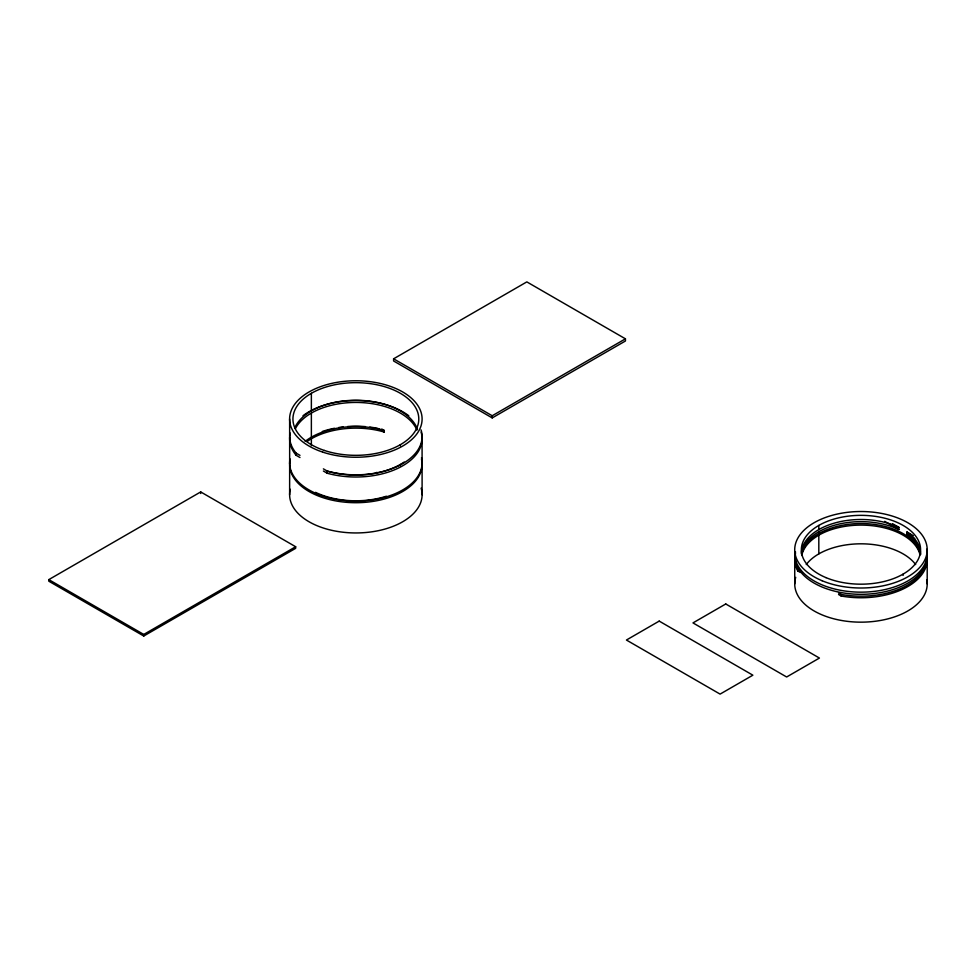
<?xml version="1.0" encoding="UTF-8"?>
<svg xmlns="http://www.w3.org/2000/svg" width="976" height="976" viewBox="0 0 976 976"><rect width="100%" height="100%" fill="white"/><g stroke="black" fill="none" stroke-linecap="round" stroke-linejoin="round"><path stroke-width="1.46" d="M289.628 494.71L289.652 465.503M289.652 463.929L289.652 437.626M794.732 583.916L794.745 558.65M393.596 358.814L526.833 281.893L625.445 338.831L625.445 340.99L492.209 417.911L393.596 360.974L393.596 358.814L492.209 415.752L625.445 338.831M48.8 579.622L200.702 491.928L295.667 546.743L295.667 548.317L143.753 636.023L48.8 581.196L48.8 579.622L143.753 634.449L295.667 546.743M892.467 523.648L898.92 527.369L898.92 529.541A59.609 34.416 0 0 0 838.384 524.222A59.609 34.416 0 0 0 801.674 552.526M920.502 554.392A59.609 34.416 0 0 0 906.936 534.165L906.936 531.993L913.39 535.726M884.707 521.33L898.92 529.541M906.936 534.165L914.683 538.642M795.55 551.952A66.234 38.235 0 0 0 797.77 569.386L800.381 570.899M838.543 592.932L841.153 594.433A66.234 38.235 0 0 0 926.993 554.941M795.55 553.526A66.234 38.235 0 0 0 797.77 570.96L800.381 572.461M838.543 594.494L841.153 596.007A66.234 38.235 0 0 0 926.993 556.515M381.762 429.025L384.276 430.477L384.276 432.039A62.928 36.332 0 0 0 307.55 441.189M379.237 429.135L384.276 432.039M289.957 432.795A66.234 38.235 0 0 0 296.131 453.132L299.974 455.353M323.385 468.858L327.241 471.091A66.234 38.235 0 0 0 395.939 467.04A66.234 38.235 0 0 0 421.071 429.904M289.957 434.954A66.234 38.235 0 0 0 296.131 455.292L299.974 457.512M323.385 471.03L327.241 473.25A66.234 38.235 0 0 0 395.939 469.212A66.234 38.235 0 0 0 421.071 432.075M927.2 559.041L927.2 583.916M422.071 439.883L422.096 463.136M289.628 418.997L289.652 435.467M903.117 574.108L903.117 575.401M841.153 594.433L841.153 596.007M818.815 525.43L818.815 529.578M818.815 531.737L818.815 533.616M818.815 535.177L818.815 553.892M797.77 569.386L797.77 570.96M492.209 415.752L492.209 417.911M422.096 464.698L422.096 494.71M400.355 444.69L400.355 445.788M400.355 464.454L400.355 465.955M327.241 473.25L327.241 471.091A62.928 36.332 0 0 0 404.174 462.038M311.368 393.304L311.368 410.908M311.368 413.08L311.368 437.199M311.368 438.773L311.368 445.654M296.131 453.132L296.131 455.292M200.702 491.928L200.702 493.49M143.753 634.449L143.753 636.023M421.12 488.159A66.234 38.235 0 0 1 356.826 532.945A66.234 38.235 0 0 1 290.299 489.269M806.261 564.555A59.609 34.416 0 0 1 860.966 543.815A59.609 34.416 0 0 1 915.671 564.555M801.772 555.478A59.609 34.416 0 0 1 860.368 525.1A59.609 34.416 0 0 1 920.014 554.795M926.846 579.976A66.234 38.235 0 0 1 858.697 622.139A66.234 38.235 0 0 1 795.708 577.377M801.772 553.904A59.609 34.416 0 0 1 861.393 523.539A59.609 34.416 0 0 1 920.258 554.392M801.357 553.917A59.609 34.416 0 0 1 835.566 522.782A59.609 34.416 0 0 1 898.92 527.369M906.936 531.993A59.609 34.416 0 0 1 920.575 554.441M926.7 549.244A66.234 38.235 0 0 1 863.992 592.115A66.234 38.235 0 0 1 794.757 552.733M926.7 551.403A66.234 38.235 0 0 1 861.771 594.311A66.234 38.235 0 0 1 795.05 552.343M386.398 496.223A62.928 36.332 0 0 1 315.541 492.355M305.146 441.384A62.928 36.332 0 0 1 384.276 430.477M421.486 457.732A66.234 38.235 0 0 1 356.801 501.127A66.234 38.235 0 0 1 290.006 458.818M421.486 459.306A66.234 38.235 0 0 1 356.801 502.701A66.234 38.235 0 0 1 290.006 460.379M322.312 431.49A66.234 38.235 0 0 1 334.439 428.269M338.757 427.512A66.234 38.235 0 0 1 343.162 426.927M347.627 426.512A66.234 38.235 0 0 1 365.463 426.622M369.758 427.073A66.234 38.235 0 0 1 377.98 428.415M295.386 428.72A62.928 36.332 0 0 1 357.118 402.441A62.928 36.332 0 0 1 416.972 430.123M294.874 427.647A62.928 36.332 0 0 1 357.204 400.282A62.928 36.332 0 0 1 417.447 429.159M302.999 415.727A66.234 38.235 0 0 1 408.773 415.764M376.907 472.274A20.862 12.041 0 0 1 376.797 473.519M659.203 621.102L626.421 640.036L720.093 694.107L752.874 675.185L659.203 621.102M725.754 603.973L692.972 622.908L786.644 676.99L819.425 658.056L725.754 603.973M825.989 577.633A59.609 34.416 0 0 0 920.258 553.319A59.609 34.416 0 0 0 836.652 518.341A59.609 34.416 0 0 0 825.989 577.633M822.097 580.732A66.234 38.235 0 0 0 926.846 553.721A66.234 38.235 0 0 0 833.943 514.852A66.234 38.235 0 0 0 822.097 580.732M324.398 450.461A62.928 36.332 0 0 0 418.789 418.997A62.928 36.332 0 0 0 324.398 387.533A62.928 36.332 0 0 0 324.398 450.461M322.739 452.12A66.234 38.235 0 0 0 422.096 418.997A66.234 38.235 0 0 0 322.739 385.886A66.234 38.235 0 0 0 322.739 452.12"/></g></svg>
